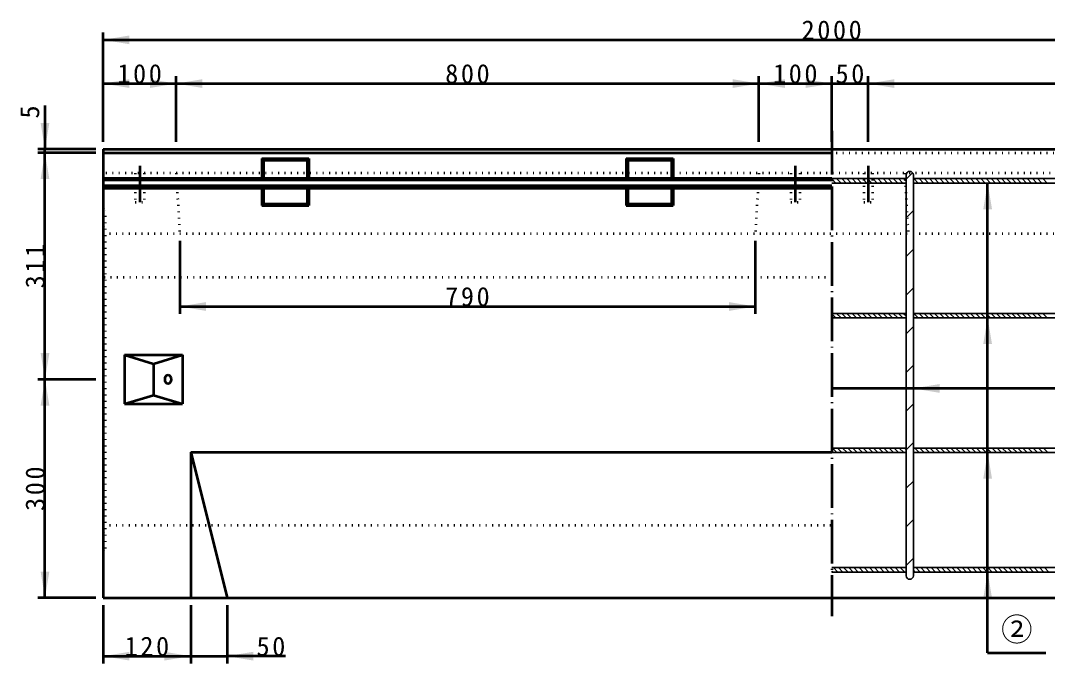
# Model space of a CAD drawing. Units: millimetres, scale not verified. Extents: x -2102 to 2102, y -1485 to 1485.
# Drawn here: x -280 to 1130, y -642 to 240 of the extents above; entities that cross this region are included whole.
import ezdxf
from ezdxf.enums import TextEntityAlignment as Align

# ---------------------------------------------------------------- set-up
doc = ezdxf.new("R2010")
doc.units = ezdxf.units.MM
doc.header["$LTSCALE"] = 5
doc.linetypes.add('DOTTED', pattern=[1.75, 0.25, -1.5])
doc.linetypes.add('LONG_DASHED_DOTTED', pattern=[15.25, 12, -1.5, 0.25, -1.5])
doc.layers.add('0-0_V-nasSTD', color=7, linetype='Continuous', lineweight=35)
doc.layers.add('0-1_0', color=7, linetype='Continuous', lineweight=50)
doc.styles.add('ＭＳ ゴシック', font='')
doc.styles.get('ＭＳ ゴシック').set_extended_font_data('MS Gothic')

msp = doc.modelspace()

# ---------------------------------------------------------------- linework, layer by layer
at = {"layer": '0-0_V-nasSTD', "linetype": 'LONG_DASHED_DOTTED', "lineweight": 50}
for p, q in [((833.5, 88.887), (833.5, -577.113)), ((-116.5, 40.887), (-116.5, -9.113)), ((783.5, 40.887), (783.5, -9.113)), ((883.5, 40.887), (883.5, -9.113))]:
    msp.add_line(p, q, dxfattribs=at)
at = {"layer": '0-0_V-nasSTD', "lineweight": 50}
for p, q in [((-166.5, 63.887), (-166.5, -552.113)), ((-166.5, 63.887), (1833.5, 63.887)), ((-166.5, 58.887), (833.5, 58.887)), ((51.2, 51.187), (115.8, 51.187)), ((51.2, 51.187), (53.5, 48.887)), ((51.2, 51.187), (51.2, 23.902)), ((53.5, 48.887), (113.5, 48.887)), ((53.5, 48.887), (53.5, 23.902)), ((113.5, 48.887), (115.8, 51.187)), ((113.5, 48.887), (113.5, 23.902)), ((115.8, 51.187), (115.8, 23.902)), ((551.2, 51.187), (615.8, 51.187)), ((551.2, 51.187), (553.5, 48.887)), ((551.2, 51.187), (551.2, 23.902)), ((553.5, 48.887), (613.5, 48.887)), ((553.5, 48.887), (553.5, 23.902)), ((613.5, 48.887), (615.8, 51.187)), ((613.5, 48.887), (613.5, 23.902)), ((615.8, 51.187), (615.8, 23.902)), ((-166.5, 23.902), (833.5, 23.902)), ((-166.5, 21.887), (833.5, 21.887)), ((1047.5, -627.66), (1047.5, 17.387)), ((-166.5, 13.887), (833.5, 13.887)), ((-166.5, 10.528), (833.5, 10.528)), ((51.2, 10.528), (51.2, -13.413)), ((53.5, 10.528), (53.5, -11.113)), ((113.5, 10.528), (113.5, -11.113)), ((115.8, 10.528), (115.8, -13.413)), ((551.2, 10.528), (551.2, -13.413)), ((553.5, 10.528), (553.5, -11.113)), ((613.5, 10.528), (613.5, -11.113)), ((615.8, 10.528), (615.8, -13.413)), ((51.2, -13.413), (53.5, -11.113)), ((51.2, -13.413), (115.8, -13.413)), ((53.5, -11.113), (113.5, -11.113)), ((113.5, -11.113), (115.8, -13.413)), ((551.2, -13.413), (553.5, -11.113)), ((551.2, -13.413), (615.8, -13.413)), ((553.5, -11.113), (613.5, -11.113)), ((613.5, -11.113), (615.8, -13.413)), ((-137.5, -218.613), (-137.5, -285.613)), ((-137.5, -218.613), (-57.5, -218.613)), ((-57.5, -218.613), (-57.5, -285.613)), ((-97.5, -230.613), (-97.5, -273.613)), ((1933.5, -264.613), (833.5, -264.613)), ((-137.5, -285.613), (-57.5, -285.613)), ((-46.5, -352.113), (-46.5, -552.113)), ((-46.5, -352.113), (833.5, -352.113)), ((-46.5, -352.113), (3.5, -552.113)), ((-166.5, -552.113), (1833.5, -552.113))]:
    msp.add_line(p, q, dxfattribs=at)
at = {"layer": '0-0_V-nasSTD', "linetype": 'DOTTED', "lineweight": 50}
for p, q in [((-166.5, 58.887), (1833.5, 58.887)), ((-166.5, 58.887), (572, 58.887)), ((1833.5, 30.887), (-166.5, 30.887)), ((-122.5, 30.887), (-122.5, -9.113)), ((-110.5, 30.887), (-110.5, -9.113)), ((-66.5, 30.887), (-61.5, -52.113)), ((733.5, 30.887), (728.5, -52.113)), ((777.5, 30.887), (777.5, -9.113)), ((789.5, 30.887), (789.5, -9.113)), ((877.5, 30.887), (877.5, -9.113)), ((889.5, 30.887), (889.5, -9.113)), ((933.5, 30.887), (938.5, -52.113)), ((-122.5, -9.113), (-110.5, -9.113)), ((777.5, -9.113), (789.5, -9.113)), ((877.5, -9.113), (889.5, -9.113)), ((-166.5, -18.113), (-163.5, -20.113)), ((-163.5, -484.113), (-163.5, -20.113)), ((-166.5, -42.113), (-163.5, -40.113)), ((-166.5, -52.113), (1833.5, -52.113)), ((833.5, -112.113), (-166.5, -112.113)), ((-166.5, -452.113), (833.5, -452.113)), ((-166.5, -462.113), (-163.5, -464.113)), ((-166.5, -486.113), (-163.5, -484.113))]:
    msp.add_line(p, q, dxfattribs=at)
at = {"layer": '0-0_V-nasSTD'}
for p, q in [((935.5, 22.578), (944.417, 31.495)), ((935.5, 28.387), (935.5, -521.613)), ((945.5, 28.387), (945.5, -521.613)), ((833.5, 23.387), (935.5, 23.387)), ((833.5, 23.044), (839.158, 17.387)), ((935.5, 17.387), (833.5, 17.387)), ((840.229, 23.387), (846.229, 17.387)), ((847.3, 23.387), (853.3, 17.387)), ((854.371, 23.387), (860.371, 17.387)), ((861.442, 23.387), (867.442, 17.387)), ((868.513, 23.387), (874.513, 17.387)), ((875.584, 23.387), (881.584, 17.387)), ((882.655, 23.387), (888.655, 17.387)), ((889.726, 23.387), (895.726, 17.387)), ((896.797, 23.387), (902.797, 17.387)), ((903.868, 23.387), (909.868, 17.387)), ((910.939, 23.387), (916.939, 17.387)), ((918.01, 23.387), (924.01, 17.387)), ((925.081, 23.387), (931.081, 17.387)), ((932.152, 23.387), (935.5, 20.039)), ((945.5, 23.387), (1149.5, 23.387)), ((945.5, 17.387), (1149.5, 17.387)), ((946.295, 23.387), (952.295, 17.387)), ((953.366, 23.387), (959.366, 17.387)), ((960.437, 23.387), (966.437, 17.387)), ((967.508, 23.387), (973.508, 17.387)), ((974.579, 23.387), (980.579, 17.387)), ((981.65, 23.387), (987.65, 17.387)), ((988.721, 23.387), (994.721, 17.387)), ((995.792, 23.387), (1001.792, 17.387)), ((1002.863, 23.387), (1008.863, 17.387)), ((1009.934, 23.387), (1015.934, 17.387)), ((1017.005, 23.387), (1023.005, 17.387)), ((1024.076, 23.387), (1030.076, 17.387)), ((1031.147, 23.387), (1037.147, 17.387)), ((1038.218, 23.387), (1044.218, 17.387)), ((1045.29, 23.387), (1051.29, 17.387)), ((1052.361, 23.387), (1058.361, 17.387)), ((1059.432, 23.387), (1065.432, 17.387)), ((1066.503, 23.387), (1072.503, 17.387)), ((1073.574, 23.387), (1079.574, 17.387)), ((1080.645, 23.387), (1086.645, 17.387)), ((1087.716, 23.387), (1093.716, 17.387)), ((1094.787, 23.387), (1100.787, 17.387)), ((1101.858, 23.387), (1107.858, 17.387)), ((1108.929, 23.387), (1114.929, 17.387)), ((1116, 23.387), (1122, 17.387)), ((1123.071, 23.387), (1129.071, 17.387)), ((935.5, -30.455), (945.5, -20.455)), ((935.5, -83.488), (945.5, -73.488)), ((935.5, -136.521), (945.5, -126.521)), ((833.5, -161.613), (935.5, -161.613)), ((833.5, -161.956), (839.158, -167.613)), ((935.5, -167.613), (833.5, -167.613)), ((840.229, -161.613), (846.229, -167.613)), ((847.3, -161.613), (853.3, -167.613)), ((854.371, -161.613), (860.371, -167.613)), ((861.442, -161.613), (867.442, -167.613)), ((868.513, -161.613), (874.513, -167.613)), ((875.584, -161.613), (881.584, -167.613)), ((882.655, -161.613), (888.655, -167.613)), ((889.726, -161.613), (895.726, -167.613)), ((896.797, -161.613), (902.797, -167.613)), ((903.868, -161.613), (909.868, -167.613)), ((910.939, -161.613), (916.939, -167.613)), ((918.01, -161.613), (924.01, -167.613)), ((925.081, -161.613), (931.081, -167.613)), ((932.152, -161.613), (935.5, -164.961)), ((945.5, -161.613), (1149.5, -161.613)), ((945.5, -167.613), (1149.5, -167.613)), ((946.295, -161.613), (952.295, -167.613)), ((953.366, -161.613), (959.366, -167.613)), ((960.437, -161.613), (966.437, -167.613)), ((967.508, -161.613), (973.508, -167.613)), ((974.579, -161.613), (980.579, -167.613)), ((981.65, -161.613), (987.65, -167.613)), ((988.721, -161.613), (994.721, -167.613)), ((995.792, -161.613), (1001.792, -167.613)), ((1002.863, -161.613), (1008.863, -167.613)), ((1009.934, -161.613), (1015.934, -167.613)), ((1017.005, -161.613), (1023.005, -167.613)), ((1024.076, -161.613), (1030.076, -167.613)), ((1031.147, -161.613), (1037.147, -167.613)), ((1038.218, -161.613), (1044.218, -167.613)), ((1045.29, -161.613), (1051.29, -167.613)), ((1052.361, -161.613), (1058.361, -167.613)), ((1059.432, -161.613), (1065.432, -167.613)), ((1066.503, -161.613), (1072.503, -167.613)), ((1073.574, -161.613), (1079.574, -167.613)), ((1080.645, -161.613), (1086.645, -167.613)), ((1087.716, -161.613), (1093.716, -167.613)), ((1094.787, -161.613), (1100.787, -167.613)), ((1101.858, -161.613), (1107.858, -167.613)), ((1108.929, -161.613), (1114.929, -167.613)), ((1116, -161.613), (1122, -167.613)), ((1123.071, -161.613), (1129.071, -167.613)), ((935.5, -189.554), (945.5, -179.554)), ((935.5, -242.587), (945.5, -232.587)), ((935.5, -295.62), (945.5, -285.62)), ((833.5, -346.613), (935.5, -346.613)), ((834.31, -346.613), (840.31, -352.613)), ((841.381, -346.613), (847.381, -352.613)), ((848.452, -346.613), (854.452, -352.613)), ((855.523, -346.613), (861.523, -352.613)), ((862.594, -346.613), (868.594, -352.613)), ((869.665, -346.613), (875.665, -352.613)), ((876.736, -346.613), (882.736, -352.613)), ((883.807, -346.613), (889.807, -352.613)), ((890.878, -346.613), (896.878, -352.613)), ((897.949, -346.613), (903.949, -352.613)), ((905.02, -346.613), (911.02, -352.613)), ((912.092, -346.613), (918.092, -352.613)), ((919.163, -346.613), (925.163, -352.613)), ((926.234, -346.613), (932.234, -352.613)), ((933.305, -346.613), (935.5, -348.809)), ((935.5, -348.653), (945.5, -338.653)), ((945.5, -346.613), (1149.5, -346.613)), ((945.5, -351.738), (946.376, -352.613)), ((947.447, -346.613), (953.447, -352.613)), ((954.518, -346.613), (960.518, -352.613)), ((961.589, -346.613), (967.589, -352.613)), ((968.66, -346.613), (974.66, -352.613)), ((975.731, -346.613), (981.731, -352.613)), ((982.802, -346.613), (988.802, -352.613)), ((989.873, -346.613), (995.873, -352.613)), ((996.944, -346.613), (1002.944, -352.613)), ((1004.015, -346.613), (1010.015, -352.613)), ((1011.086, -346.613), (1017.086, -352.613)), ((1018.158, -346.613), (1024.158, -352.613)), ((1025.229, -346.613), (1031.229, -352.613)), ((1032.3, -346.613), (1038.3, -352.613)), ((1039.371, -346.613), (1045.371, -352.613)), ((1046.442, -346.613), (1052.442, -352.613)), ((1053.513, -346.613), (1059.513, -352.613)), ((1060.584, -346.613), (1066.584, -352.613)), ((1067.655, -346.613), (1073.655, -352.613)), ((1074.726, -346.613), (1080.726, -352.613)), ((1081.797, -346.613), (1087.797, -352.613)), ((1088.868, -346.613), (1094.868, -352.613)), ((1095.939, -346.613), (1101.939, -352.613)), ((1103.01, -346.613), (1109.01, -352.613)), ((1110.081, -346.613), (1116.081, -352.613)), ((1117.152, -346.613), (1123.152, -352.613)), ((1124.224, -346.613), (1130.224, -352.613)), ((935.5, -352.613), (833.5, -352.613)), ((945.5, -352.613), (1149.5, -352.613)), ((935.5, -401.686), (945.5, -391.686)), ((935.5, -454.719), (945.5, -444.719)), ((935.5, -507.752), (945.5, -497.752)), ((833.5, -510.613), (935.5, -510.613)), ((833.5, -515.509), (834.604, -516.613)), ((935.5, -516.613), (833.5, -516.613)), ((835.675, -510.613), (841.675, -516.613)), ((842.746, -510.613), (848.746, -516.613)), ((849.817, -510.613), (855.817, -516.613)), ((856.888, -510.613), (862.888, -516.613)), ((863.959, -510.613), (869.959, -516.613)), ((871.031, -510.613), (877.031, -516.613)), ((878.102, -510.613), (884.102, -516.613)), ((885.173, -510.613), (891.173, -516.613)), ((892.244, -510.613), (898.244, -516.613)), ((899.315, -510.613), (905.315, -516.613)), ((906.386, -510.613), (912.386, -516.613)), ((913.457, -510.613), (919.457, -516.613)), ((920.528, -510.613), (926.528, -516.613)), ((927.599, -510.613), (933.599, -516.613)), ((934.67, -510.613), (935.5, -511.443)), ((945.5, -510.613), (1149.5, -510.613)), ((945.5, -514.372), (947.741, -516.613)), ((945.5, -516.24), (945.873, -516.613)), ((945.5, -516.613), (1149.5, -516.613)), ((948.812, -510.613), (954.812, -516.613)), ((955.883, -510.613), (961.883, -516.613)), ((962.954, -510.613), (968.954, -516.613)), ((970.025, -510.613), (976.025, -516.613)), ((977.097, -510.613), (983.097, -516.613)), ((984.168, -510.613), (990.168, -516.613)), ((991.239, -510.613), (997.239, -516.613)), ((998.31, -510.613), (1004.31, -516.613)), ((1005.381, -510.613), (1011.381, -516.613)), ((1012.452, -510.613), (1018.452, -516.613)), ((1019.523, -510.613), (1025.523, -516.613)), ((1026.594, -510.613), (1032.594, -516.613)), ((1033.665, -510.613), (1039.665, -516.613)), ((1040.736, -510.613), (1046.736, -516.613)), ((1047.807, -510.613), (1053.807, -516.613)), ((1054.878, -510.613), (1060.878, -516.613)), ((1061.949, -510.613), (1067.949, -516.613)), ((1069.02, -510.613), (1075.02, -516.613)), ((1076.092, -510.613), (1082.092, -516.613)), ((1083.163, -510.613), (1089.163, -516.613)), ((1090.234, -510.613), (1096.234, -516.613)), ((1097.305, -510.613), (1103.305, -516.613)), ((1104.376, -510.613), (1110.376, -516.613)), ((1111.447, -510.613), (1117.447, -516.613)), ((1118.518, -510.613), (1124.518, -516.613)), ((1125.589, -510.613), (1131.589, -516.613))]:
    msp.add_line(p, q, dxfattribs=at)
at = {"layer": '0-0_V-nasSTD', "lineweight": 50}
for points in [[(-137.5, -218.613), (-97.5, -230.613), (-57.5, -218.613)], [(-137.5, -285.613), (-97.5, -273.613), (-57.5, -285.613)]]:
    msp.add_lwpolyline(points, dxfattribs=at)
at = {"layer": '0-0_V-nasSTD'}
for centre, start, end in [((940.5, 28.387), 0, 180), ((940.5, -521.613), 180, 0)]:
    msp.add_arc(centre, 5, start, end, dxfattribs=at)
at = {"layer": '0-0_V-nasSTD', "lineweight": 50}
msp.add_ellipse((-77.5, -252.113), major_axis=(0, 6), ratio=0.707107, dxfattribs=at)
at = {"layer": '0-0_V-nasSTD'}
for points in [[(-166.5, 213.887), (-130.5, 207.887), (-130.5, 219.887)], [(-166.5, 153.887), (-130.5, 147.887), (-130.5, 159.887)], [(-102.5, 147.887), (-102.5, 159.887), (-66.5, 153.887)], [(-66.5, 153.887), (-30.5, 147.887), (-30.5, 159.887)], [(697.5, 147.887), (697.5, 159.887), (733.5, 153.887)], [(733.5, 153.887), (769.5, 147.887), (769.5, 159.887)], [(797.5, 147.887), (797.5, 159.887), (833.5, 153.887)], [(883.5, 153.887), (919.5, 147.887), (919.5, 159.887)], [(-252.5, 99.887), (-246.5, 63.887), (-240.5, 99.887)], [(-252.5, 22.887), (-246.5, 58.887), (-240.5, 22.887)], [(1041.5, -18.613), (1047.5, 17.387), (1053.5, -18.613)], [(-61.5, -152.113), (-25.5, -158.113), (-25.5, -146.113)], [(692.5, -158.113), (692.5, -146.113), (728.5, -152.113)], [(1041.5, -203.613), (1047.5, -167.613), (1053.5, -203.613)], [(-252.5, -216.113), (-246.5, -252.113), (-240.5, -216.113)], [(-252.5, -288.113), (-246.5, -252.113), (-240.5, -288.113)], [(945.5, -264.613), (981.5, -270.613), (981.5, -258.613)], [(1041.5, -388.613), (1047.5, -352.613), (1053.5, -388.613)], [(-252.5, -516.113), (-246.5, -552.113), (-240.5, -516.113)], [(1041.5, -552.613), (1047.5, -516.613), (1053.5, -552.613)], [(-166.5, -632.113), (-130.5, -638.113), (-130.5, -626.113)], [(-82.5, -638.113), (-82.5, -626.113), (-46.5, -632.113)], [(3.5, -632.113), (39.5, -638.113), (39.5, -626.113)]]:
    msp.add_solid(points, dxfattribs=at)
at = {"layer": '0-1_0'}
for p, q in [((-166.5, 73.887), (-166.5, 223.887)), ((-166.5, 213.887), (1833.5, 213.887)), ((-66.5, 73.887), (-66.5, 163.887)), ((733.5, 73.887), (733.5, 163.887)), ((833.5, 73.887), (833.5, 163.887)), ((883.5, 73.887), (883.5, 163.887)), ((-166.5, 153.887), (-66.5, 153.887)), ((-66.5, 153.887), (733.5, 153.887)), ((733.5, 153.887), (833.5, 153.887)), ((833.5, 153.887), (883.5, 153.887)), ((883.5, 153.887), (1783.5, 153.887)), ((-246.5, 123.887), (-246.5, 63.887)), ((-176.5, 63.887), (-256.5, 63.887)), ((-176.5, 58.887), (-256.5, 58.887)), ((-246.5, 58.887), (-246.5, 63.887)), ((-61.5, -62.113), (-61.5, -162.113)), ((728.5, -62.113), (728.5, -162.113)), ((-61.5, -152.113), (728.5, -152.113)), ((-176.5, -252.113), (-256.5, -252.113)), ((-176.5, -552.113), (-256.5, -552.113)), ((-166.5, -562.113), (-166.5, -642.113)), ((-46.5, -562.113), (-46.5, -642.113)), ((3.5, -562.113), (3.5, -642.113)), ((83.5, -632.113), (3.5, -632.113)), ((1047.5, -627.66), (1127.5, -627.66))]:
    msp.add_line(p, q, dxfattribs=at)
for points in [[(-246.5, -552.113), (-246.5, -252.113), (-246.5, 58.887)], [(-166.5, -632.113), (-46.5, -632.113), (3.5, -632.113)]]:
    msp.add_lwpolyline(points, dxfattribs=at)

# ---------------------------------------------------------------- texts
at = {"layer": '0-0_V-nasSTD', "style": 'ＭＳ ゴシック'}
msp.add_text('5', height=26.39, rotation=90, dxfattribs=at).set_placement((-246.5, 105.887), align=Align.BOTTOM_LEFT)
msp.add_text('②', height=31.67, dxfattribs=at).set_placement((1065.9, -620.66), align=Align.BOTTOM_LEFT)
at = {"layer": '0-0_V-nasSTD', "char_height": 26.39, "attachment_point": 7, "style": 'ＭＳ ゴシック'}
for s, insert in [('\\T1.2;2000', (792.1, 213.887)), ('\\T1.2;100', (-147.1, 153.887)), ('\\T1.2;800', (302.9, 153.887)), ('\\T1.2;100', (752.9, 153.887)), ('\\T1.2;50', (838.7, 153.887)), ('\\T1.2;790', (302.9, -152.113)), ('\\T1.2;120', (-137.1, -632.113)), ('\\T1.2;50', (43.9, -632.117))]:
    msp.add_mtext(s, dxfattribs=dict(at, insert=insert))
at = {"layer": '0-0_V-nasSTD', "char_height": 26.39, "attachment_point": 7, "rotation": 90, "style": 'ＭＳ ゴシック'}
for s, insert in [('\\T1.2;311', (-246.5, -127.213)), ('\\T1.2;300', (-246.5, -432.713))]:
    msp.add_mtext(s, dxfattribs=dict(at, insert=insert))

doc.saveas('drawing.dxf')
